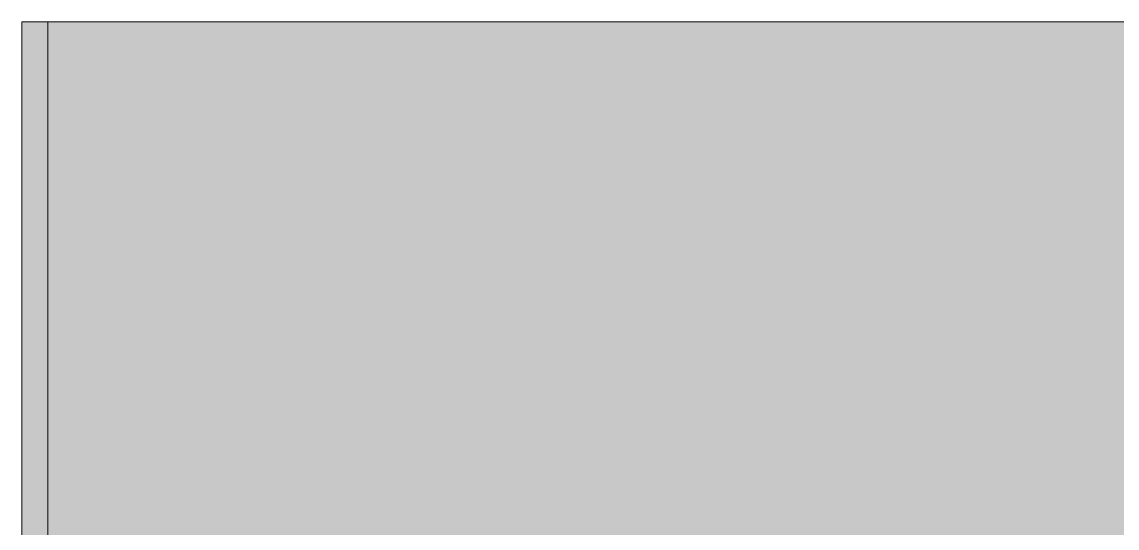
# Model space of a CAD drawing. Header units: centimetres. Extents: x -3681 to 2707, y -7074 to 1715.
# Drawn here: x -2231 to -1178, y -1413 to -926 of the extents above; entities that cross this region are included whole.
import ezdxf

# ---------------------------------------------------------------- set-up
doc = ezdxf.new("R2010")
doc.units = ezdxf.units.CM
for name, color, linetype, true_color in [('PDF_A - Fill Zone', 7, 'Continuous', 0xa80f02), ('PDF_A - Muret', 7, 'Continuous', 0x7f7f7f), ('PDF_A - Pllaka Perdhes', 7, 'Continuous', 0x7f7f7f), ('PDF_A- Ndertesat', 7, 'Continuous', 0xfd8379)]:
    doc.layers.add(name, color=color, linetype=linetype, true_color=true_color)

msp = doc.modelspace()

# ---------------------------------------------------------------- hatches: boundary and pattern name
at = {"layer": 'PDF_A - Fill Zone', "true_color": 0xb4e4dc, "transparency": 33554559}
msp.add_hatch(color=254, dxfattribs=at).paths.add_polyline_path([(-2178.4, -2105.6), (-2230.9, -1519.1), (-2230.9, -926.1), (-1105.7, -926.1), (-866.3, -1988.2)])

# ---------------------------------------------------------------- linework, layer by layer
at = {"layer": 'PDF_A - Fill Zone', "color": 136, "lineweight": 0, "true_color": 0x008080}
for points in [[(-2230.9, -1519.1), (-2230.9, -926.1)], [(-2230.9, -926.1), (-1105.7, -926.1)]]:
    msp.add_lwpolyline(points, dxfattribs=at)
at = {"layer": 'PDF_A - Muret', "color": 253, "lineweight": 0, "true_color": 0xaaaaaa}
for points in [[(-2230.9, -926.1), (-2230.9, -1519.1)], [(-2205.9, -926.1), (-2230.9, -926.1)], [(-2205.9, -1518), (-2205.9, -926.1)]]:
    msp.add_lwpolyline(points, dxfattribs=at)
at = {"layer": 'PDF_A - Muret', "color": 7, "true_color": 0xffffff, "transparency": 33554559}
for points in [[(-2205.9, -1518), (-2230.9, -1238.7), (-2205.9, -926.1), (-2230.9, -926.1)], [(-2205.9, -1518), (-2230.9, -1519.1), (-2230.9, -1238.7)]]:
    msp.add_solid(points, dxfattribs=at)
at = {"layer": 'PDF_A - Pllaka Perdhes', "lineweight": 0}
for points in [[(-2230.9, -926.1), (-1110.5, -926.1)], [(-2230.9, -1519.1), (-2230.9, -926.1)]]:
    msp.add_lwpolyline(points, dxfattribs=at)
at = {"layer": 'PDF_A- Ndertesat', "lineweight": 0}
msp.add_lwpolyline([(-2230.9, -1519.1), (-2230.9, -926.1)], dxfattribs=at)

doc.saveas('drawing.dxf')
